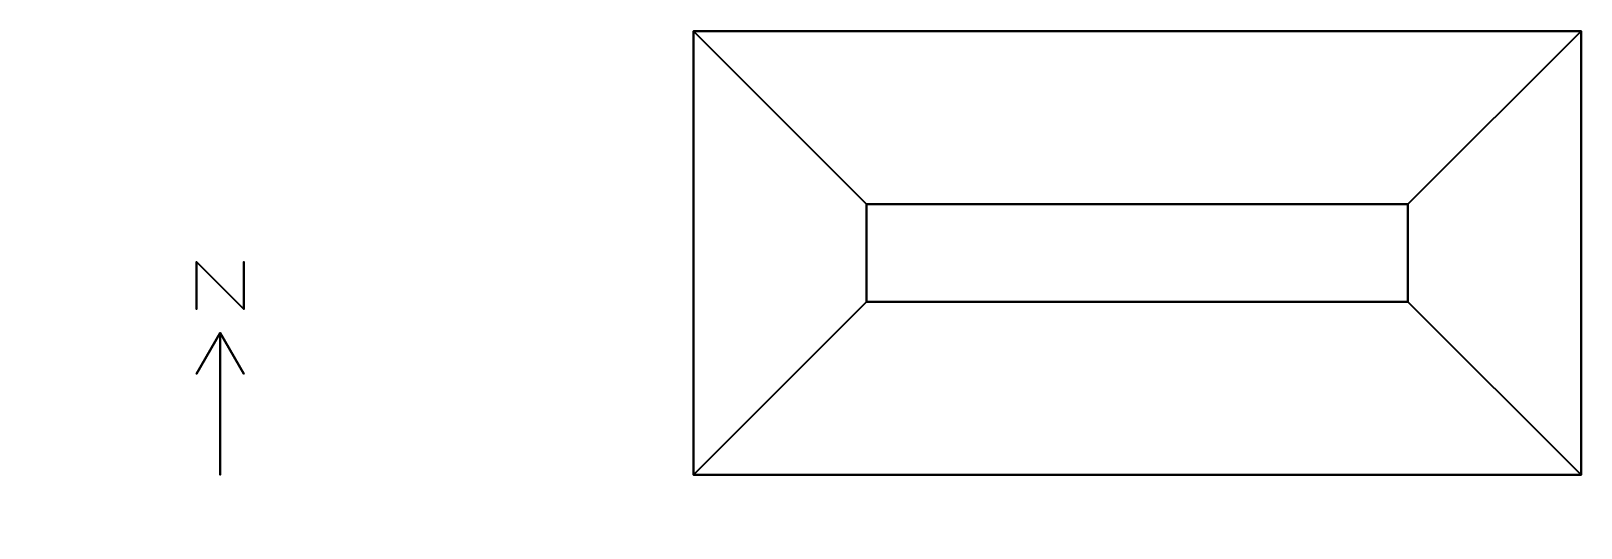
# Model space of a CAD drawing. Header units: metres. Extents: x -14 to 18.8, y -1.1 to 9.4.
import ezdxf

# ---------------------------------------------------------------- set-up
doc = ezdxf.new("R2010")
doc.units = ezdxf.units.M

msp = doc.modelspace()

# ---------------------------------------------------------------- linework, layer by layer
at = {"layer": '1', "color": 3}
for points in [[(-10.5, 4.5, 0.1), (-10.5, 4.5), (-10.5, 3.5), (-10.5, 3.5, 0.1)], [(-10.5, 4.5, 0.1), (-10.5, 4.5), (-9.5, 3.5), (-9.5, 3.5, 0.1)], [(-9.5, 4.5, 0.1), (-9.5, 4.5), (-9.5, 3.5), (-9.5, 3.5, 0.1)], [(-10, 3, 0.1), (-10, 3), (-10.5, 2.134), (-10.5, 2.134, 0.1)], [(-10, 3, 0.1), (-10, 3), (-10, 0), (-10, 0, 0.1)], [(-10, 3, 0.1), (-10, 3), (-9.5, 2.134), (-9.5, 2.134, 0.1)]]:
    msp.add_3dface(points, dxfattribs=at)
at = {"layer": 'ZN_1_FLR_1_SEC_1', "color": 43}
for points in [[(3.656, 3.656, 3.8), (3.656, 3.656), (0, 0), (0, 0, 3.8)], [(15.095, 3.656, 3.8), (15.095, 3.656), (3.656, 3.656), (3.656, 3.656, 3.8)], [(18.751, 0, 3.8), (18.751, 0), (15.095, 3.656), (15.095, 3.656, 3.8)], [(0, 0, 3.8), (0, 0), (18.751, 0), (18.751, 0, 3.8)]]:
    msp.add_3dface(points, dxfattribs=at)
at = {"layer": 'ZN_1_FLR_1_SEC_1', "color": 8}
msp.add_3dface([(3.656, 3.656), (15.095, 3.656), (18.751, 0), (0, 0)], dxfattribs=at)
at = {"layer": 'ZN_1_FLR_1_SEC_1', "color": 15}
msp.add_3dface([(0, 0, 3.8), (18.751, 0, 3.8), (15.095, 3.656, 3.8), (3.656, 3.656, 3.8)], dxfattribs=at)
at = {"layer": 'ZN_1_FLR_1_SEC_1', "color": 143}
msp.add_3dface([(0.05, 0, 2.6281), (0.05, 0, 1.1), (18.701, 0, 1.1), (18.701, 0, 2.6281)], dxfattribs=at)
at = {"layer": 'ZN_1_FLR_1_SEC_2', "color": 43}
for points in [[(18.751, 9.3755, 3.8), (18.751, 9.3755), (15.095, 5.7195), (15.095, 5.7195, 3.8)], [(18.751, 0, 3.8), (18.751, 0), (18.751, 9.3755), (18.751, 9.3755, 3.8)], [(15.095, 5.7195, 3.8), (15.095, 5.7195), (15.095, 3.656), (15.095, 3.656, 3.8)], [(15.095, 3.656, 3.8), (15.095, 3.656), (18.751, 0), (18.751, 0, 3.8)]]:
    msp.add_3dface(points, dxfattribs=at)
at = {"layer": 'ZN_1_FLR_1_SEC_2', "color": 8}
msp.add_3dface([(15.095, 3.656), (15.095, 5.7195), (18.751, 9.3755), (18.751, 0)], dxfattribs=at)
at = {"layer": 'ZN_1_FLR_1_SEC_2', "color": 15}
msp.add_3dface([(18.751, 0, 3.8), (18.751, 9.3755, 3.8), (15.095, 5.7195, 3.8), (15.095, 3.656, 3.8)], dxfattribs=at)
at = {"layer": 'ZN_1_FLR_1_SEC_2', "color": 143}
msp.add_3dface([(18.751, 0.05, 2.6364), (18.751, 0.05, 1.1), (18.751, 9.3255, 1.1), (18.751, 9.3255, 2.6364)], dxfattribs=at)
at = {"layer": 'ZN_1_FLR_1_SEC_3', "color": 43}
for points in [[(18.751, 9.3755, 3.8), (18.751, 9.3755), (0, 9.3755), (0, 9.3755, 3.8)], [(0, 9.3755, 3.8), (0, 9.3755), (3.656, 5.7195), (3.656, 5.7195, 3.8)], [(15.095, 5.7195, 3.8), (15.095, 5.7195), (18.751, 9.3755), (18.751, 9.3755, 3.8)], [(3.656, 5.7195, 3.8), (3.656, 5.7195), (15.095, 5.7195), (15.095, 5.7195, 3.8)]]:
    msp.add_3dface(points, dxfattribs=at)
at = {"layer": 'ZN_1_FLR_1_SEC_3', "color": 8}
msp.add_3dface([(0, 9.3755), (18.751, 9.3755), (15.095, 5.7195), (3.656, 5.7195)], dxfattribs=at)
at = {"layer": 'ZN_1_FLR_1_SEC_3', "color": 15}
msp.add_3dface([(3.656, 5.7195, 3.8), (15.095, 5.7195, 3.8), (18.751, 9.3755, 3.8), (0, 9.3755, 3.8)], dxfattribs=at)
at = {"layer": 'ZN_1_FLR_1_SEC_3', "color": 143}
msp.add_3dface([(18.701, 9.3755, 2.6281), (18.701, 9.3755, 1.1), (0.05, 9.3755, 1.1), (0.05, 9.3755, 2.6281)], dxfattribs=at)
at = {"layer": 'ZN_1_FLR_1_SEC_4', "color": 43}
for points in [[(3.656, 5.7195, 3.8), (3.656, 5.7195), (0, 9.3755), (0, 9.3755, 3.8)], [(0, 9.3755, 3.8), (0, 9.3755), (0, 0), (0, 0, 3.8)], [(3.656, 3.656, 3.8), (3.656, 3.656), (3.656, 5.7195), (3.656, 5.7195, 3.8)], [(0, 0, 3.8), (0, 0), (3.656, 3.656), (3.656, 3.656, 3.8)]]:
    msp.add_3dface(points, dxfattribs=at)
at = {"layer": 'ZN_1_FLR_1_SEC_4', "color": 8}
msp.add_3dface([(0, 9.3755), (3.656, 5.7195), (3.656, 3.656), (0, 0)], dxfattribs=at)
at = {"layer": 'ZN_1_FLR_1_SEC_4', "color": 15}
msp.add_3dface([(0, 0, 3.8), (3.656, 3.656, 3.8), (3.656, 5.7195, 3.8), (0, 9.3755, 3.8)], dxfattribs=at)
at = {"layer": 'ZN_1_FLR_1_SEC_4', "color": 143}
msp.add_3dface([(0, 9.3255, 2.6364), (0, 9.3255, 1.1), (0, 0.05, 1.1), (0, 0.05, 2.6364)], dxfattribs=at)
at = {"layer": 'ZN_1_FLR_1_SEC_5', "color": 43}
for points in [[(15.095, 5.7195, 3.8), (15.095, 5.7195), (3.656, 5.7195), (3.656, 5.7195, 3.8)], [(3.656, 5.7195, 3.8), (3.656, 5.7195), (3.656, 3.656), (3.656, 3.656, 3.8)], [(15.095, 3.656, 3.8), (15.095, 3.656), (15.095, 5.7195), (15.095, 5.7195, 3.8)], [(3.656, 3.656, 3.8), (3.656, 3.656), (15.095, 3.656), (15.095, 3.656, 3.8)]]:
    msp.add_3dface(points, dxfattribs=at)
at = {"layer": 'ZN_1_FLR_1_SEC_5', "color": 8}
msp.add_3dface([(3.656, 5.7195), (15.095, 5.7195), (15.095, 3.656), (3.656, 3.656)], dxfattribs=at)
at = {"layer": 'ZN_1_FLR_1_SEC_5', "color": 15}
msp.add_3dface([(3.656, 3.656, 3.8), (15.095, 3.656, 3.8), (15.095, 5.7195, 3.8), (3.656, 5.7195, 3.8)], dxfattribs=at)
at = {"layer": 'ZN_1_FLR_2_SEC_1', "color": 43}
for points in [[(3.656, 3.656, 11.4), (3.656, 3.656, 7.6), (0, 0, 7.6), (0, 0, 11.4)], [(15.095, 3.656, 11.4), (15.095, 3.656, 7.6), (3.656, 3.656, 7.6), (3.656, 3.656, 11.4)], [(18.751, 0, 11.4), (18.751, 0, 7.6), (15.095, 3.656, 7.6), (15.095, 3.656, 11.4)], [(0, 0, 11.4), (0, 0, 7.6), (18.751, 0, 7.6), (18.751, 0, 11.4)]]:
    msp.add_3dface(points, dxfattribs=at)
at = {"layer": 'ZN_1_FLR_2_SEC_1', "color": 8}
msp.add_3dface([(3.656, 3.656, 7.6), (15.095, 3.656, 7.6), (18.751, 0, 7.6), (0, 0, 7.6)], dxfattribs=at)
at = {"layer": 'ZN_1_FLR_2_SEC_1', "color": 15}
msp.add_3dface([(0, 0, 11.4), (18.751, 0, 11.4), (15.095, 3.656, 11.4), (3.656, 3.656, 11.4)], dxfattribs=at)
at = {"layer": 'ZN_1_FLR_2_SEC_1', "color": 143}
msp.add_3dface([(0.05, 0, 10.2281), (0.05, 0, 8.7), (18.701, 0, 8.7), (18.701, 0, 10.2281)], dxfattribs=at)
at = {"layer": 'ZN_1_FLR_2_SEC_2', "color": 43}
for points in [[(18.751, 9.3755, 11.4), (18.751, 9.3755, 7.6), (15.095, 5.7195, 7.6), (15.095, 5.7195, 11.4)], [(18.751, 0, 11.4), (18.751, 0, 7.6), (18.751, 9.3755, 7.6), (18.751, 9.3755, 11.4)], [(15.095, 5.7195, 11.4), (15.095, 5.7195, 7.6), (15.095, 3.656, 7.6), (15.095, 3.656, 11.4)], [(15.095, 3.656, 11.4), (15.095, 3.656, 7.6), (18.751, 0, 7.6), (18.751, 0, 11.4)]]:
    msp.add_3dface(points, dxfattribs=at)
at = {"layer": 'ZN_1_FLR_2_SEC_2', "color": 8}
msp.add_3dface([(15.095, 3.656, 7.6), (15.095, 5.7195, 7.6), (18.751, 9.3755, 7.6), (18.751, 0, 7.6)], dxfattribs=at)
at = {"layer": 'ZN_1_FLR_2_SEC_2', "color": 15}
msp.add_3dface([(18.751, 0, 11.4), (18.751, 9.3755, 11.4), (15.095, 5.7195, 11.4), (15.095, 3.656, 11.4)], dxfattribs=at)
at = {"layer": 'ZN_1_FLR_2_SEC_2', "color": 143}
msp.add_3dface([(18.751, 0.05, 10.2364), (18.751, 0.05, 8.7), (18.751, 9.3255, 8.7), (18.751, 9.3255, 10.2364)], dxfattribs=at)
at = {"layer": 'ZN_1_FLR_2_SEC_3', "color": 43}
for points in [[(18.751, 9.3755, 11.4), (18.751, 9.3755, 7.6), (0, 9.3755, 7.6), (0, 9.3755, 11.4)], [(0, 9.3755, 11.4), (0, 9.3755, 7.6), (3.656, 5.7195, 7.6), (3.656, 5.7195, 11.4)], [(15.095, 5.7195, 11.4), (15.095, 5.7195, 7.6), (18.751, 9.3755, 7.6), (18.751, 9.3755, 11.4)], [(3.656, 5.7195, 11.4), (3.656, 5.7195, 7.6), (15.095, 5.7195, 7.6), (15.095, 5.7195, 11.4)]]:
    msp.add_3dface(points, dxfattribs=at)
at = {"layer": 'ZN_1_FLR_2_SEC_3', "color": 8}
msp.add_3dface([(0, 9.3755, 7.6), (18.751, 9.3755, 7.6), (15.095, 5.7195, 7.6), (3.656, 5.7195, 7.6)], dxfattribs=at)
at = {"layer": 'ZN_1_FLR_2_SEC_3', "color": 15}
msp.add_3dface([(3.656, 5.7195, 11.4), (15.095, 5.7195, 11.4), (18.751, 9.3755, 11.4), (0, 9.3755, 11.4)], dxfattribs=at)
at = {"layer": 'ZN_1_FLR_2_SEC_3', "color": 143}
msp.add_3dface([(18.701, 9.3755, 10.2281), (18.701, 9.3755, 8.7), (0.05, 9.3755, 8.7), (0.05, 9.3755, 10.2281)], dxfattribs=at)
at = {"layer": 'ZN_1_FLR_2_SEC_4', "color": 43}
for points in [[(3.656, 5.7195, 11.4), (3.656, 5.7195, 7.6), (0, 9.3755, 7.6), (0, 9.3755, 11.4)], [(0, 9.3755, 11.4), (0, 9.3755, 7.6), (0, 0, 7.6), (0, 0, 11.4)], [(3.656, 3.656, 11.4), (3.656, 3.656, 7.6), (3.656, 5.7195, 7.6), (3.656, 5.7195, 11.4)], [(0, 0, 11.4), (0, 0, 7.6), (3.656, 3.656, 7.6), (3.656, 3.656, 11.4)]]:
    msp.add_3dface(points, dxfattribs=at)
at = {"layer": 'ZN_1_FLR_2_SEC_4', "color": 8}
msp.add_3dface([(0, 9.3755, 7.6), (3.656, 5.7195, 7.6), (3.656, 3.656, 7.6), (0, 0, 7.6)], dxfattribs=at)
at = {"layer": 'ZN_1_FLR_2_SEC_4', "color": 15}
msp.add_3dface([(0, 0, 11.4), (3.656, 3.656, 11.4), (3.656, 5.7195, 11.4), (0, 9.3755, 11.4)], dxfattribs=at)
at = {"layer": 'ZN_1_FLR_2_SEC_4', "color": 143}
msp.add_3dface([(0, 9.3255, 10.2364), (0, 9.3255, 8.7), (0, 0.05, 8.7), (0, 0.05, 10.2364)], dxfattribs=at)
at = {"layer": 'ZN_1_FLR_2_SEC_5', "color": 43}
for points in [[(15.095, 5.7195, 11.4), (15.095, 5.7195, 7.6), (3.656, 5.7195, 7.6), (3.656, 5.7195, 11.4)], [(3.656, 5.7195, 11.4), (3.656, 5.7195, 7.6), (3.656, 3.656, 7.6), (3.656, 3.656, 11.4)], [(15.095, 3.656, 11.4), (15.095, 3.656, 7.6), (15.095, 5.7195, 7.6), (15.095, 5.7195, 11.4)], [(3.656, 3.656, 11.4), (3.656, 3.656, 7.6), (15.095, 3.656, 7.6), (15.095, 3.656, 11.4)]]:
    msp.add_3dface(points, dxfattribs=at)
at = {"layer": 'ZN_1_FLR_2_SEC_5', "color": 8}
msp.add_3dface([(3.656, 5.7195, 7.6), (15.095, 5.7195, 7.6), (15.095, 3.656, 7.6), (3.656, 3.656, 7.6)], dxfattribs=at)
at = {"layer": 'ZN_1_FLR_2_SEC_5', "color": 15}
msp.add_3dface([(3.656, 3.656, 11.4), (15.095, 3.656, 11.4), (15.095, 5.7195, 11.4), (3.656, 5.7195, 11.4)], dxfattribs=at)
at = {"layer": 'ZN_1_FLR_3_SEC_1', "color": 43}
for points in [[(3.656, 3.656, 19), (3.656, 3.656, 15.2), (0, 0, 15.2), (0, 0, 19)], [(15.095, 3.656, 19), (15.095, 3.656, 15.2), (3.656, 3.656, 15.2), (3.656, 3.656, 19)], [(18.751, 0, 19), (18.751, 0, 15.2), (15.095, 3.656, 15.2), (15.095, 3.656, 19)], [(0, 0, 19), (0, 0, 15.2), (18.751, 0, 15.2), (18.751, 0, 19)]]:
    msp.add_3dface(points, dxfattribs=at)
at = {"layer": 'ZN_1_FLR_3_SEC_1', "color": 8}
msp.add_3dface([(3.656, 3.656, 15.2), (15.095, 3.656, 15.2), (18.751, 0, 15.2), (0, 0, 15.2)], dxfattribs=at)
at = {"layer": 'ZN_1_FLR_3_SEC_1', "color": 15}
msp.add_3dface([(0, 0, 19), (18.751, 0, 19), (15.095, 3.656, 19), (3.656, 3.656, 19)], dxfattribs=at)
at = {"layer": 'ZN_1_FLR_3_SEC_1', "color": 143}
msp.add_3dface([(0.05, 0, 17.8281), (0.05, 0, 16.3), (18.701, 0, 16.3), (18.701, 0, 17.8281)], dxfattribs=at)
at = {"layer": 'ZN_1_FLR_3_SEC_2', "color": 43}
for points in [[(18.751, 9.3755, 19), (18.751, 9.3755, 15.2), (15.095, 5.7195, 15.2), (15.095, 5.7195, 19)], [(18.751, 0, 19), (18.751, 0, 15.2), (18.751, 9.3755, 15.2), (18.751, 9.3755, 19)], [(15.095, 5.7195, 19), (15.095, 5.7195, 15.2), (15.095, 3.656, 15.2), (15.095, 3.656, 19)], [(15.095, 3.656, 19), (15.095, 3.656, 15.2), (18.751, 0, 15.2), (18.751, 0, 19)]]:
    msp.add_3dface(points, dxfattribs=at)
at = {"layer": 'ZN_1_FLR_3_SEC_2', "color": 8}
msp.add_3dface([(15.095, 3.656, 15.2), (15.095, 5.7195, 15.2), (18.751, 9.3755, 15.2), (18.751, 0, 15.2)], dxfattribs=at)
at = {"layer": 'ZN_1_FLR_3_SEC_2', "color": 15}
msp.add_3dface([(18.751, 0, 19), (18.751, 9.3755, 19), (15.095, 5.7195, 19), (15.095, 3.656, 19)], dxfattribs=at)
at = {"layer": 'ZN_1_FLR_3_SEC_2', "color": 143}
msp.add_3dface([(18.751, 0.05, 17.8364), (18.751, 0.05, 16.3), (18.751, 9.3255, 16.3), (18.751, 9.3255, 17.8364)], dxfattribs=at)
at = {"layer": 'ZN_1_FLR_3_SEC_3', "color": 43}
for points in [[(18.751, 9.3755, 19), (18.751, 9.3755, 15.2), (0, 9.3755, 15.2), (0, 9.3755, 19)], [(0, 9.3755, 19), (0, 9.3755, 15.2), (3.656, 5.7195, 15.2), (3.656, 5.7195, 19)], [(15.095, 5.7195, 19), (15.095, 5.7195, 15.2), (18.751, 9.3755, 15.2), (18.751, 9.3755, 19)], [(3.656, 5.7195, 19), (3.656, 5.7195, 15.2), (15.095, 5.7195, 15.2), (15.095, 5.7195, 19)]]:
    msp.add_3dface(points, dxfattribs=at)
at = {"layer": 'ZN_1_FLR_3_SEC_3', "color": 8}
msp.add_3dface([(0, 9.3755, 15.2), (18.751, 9.3755, 15.2), (15.095, 5.7195, 15.2), (3.656, 5.7195, 15.2)], dxfattribs=at)
at = {"layer": 'ZN_1_FLR_3_SEC_3', "color": 15}
msp.add_3dface([(3.656, 5.7195, 19), (15.095, 5.7195, 19), (18.751, 9.3755, 19), (0, 9.3755, 19)], dxfattribs=at)
at = {"layer": 'ZN_1_FLR_3_SEC_3', "color": 143}
msp.add_3dface([(18.701, 9.3755, 17.8281), (18.701, 9.3755, 16.3), (0.05, 9.3755, 16.3), (0.05, 9.3755, 17.8281)], dxfattribs=at)
at = {"layer": 'ZN_1_FLR_3_SEC_4', "color": 43}
for points in [[(3.656, 5.7195, 19), (3.656, 5.7195, 15.2), (0, 9.3755, 15.2), (0, 9.3755, 19)], [(0, 9.3755, 19), (0, 9.3755, 15.2), (0, 0, 15.2), (0, 0, 19)], [(3.656, 3.656, 19), (3.656, 3.656, 15.2), (3.656, 5.7195, 15.2), (3.656, 5.7195, 19)], [(0, 0, 19), (0, 0, 15.2), (3.656, 3.656, 15.2), (3.656, 3.656, 19)]]:
    msp.add_3dface(points, dxfattribs=at)
at = {"layer": 'ZN_1_FLR_3_SEC_4', "color": 8}
msp.add_3dface([(0, 9.3755, 15.2), (3.656, 5.7195, 15.2), (3.656, 3.656, 15.2), (0, 0, 15.2)], dxfattribs=at)
at = {"layer": 'ZN_1_FLR_3_SEC_4', "color": 15}
msp.add_3dface([(0, 0, 19), (3.656, 3.656, 19), (3.656, 5.7195, 19), (0, 9.3755, 19)], dxfattribs=at)
at = {"layer": 'ZN_1_FLR_3_SEC_4', "color": 143}
msp.add_3dface([(0, 9.3255, 17.8364), (0, 9.3255, 16.3), (0, 0.05, 16.3), (0, 0.05, 17.8364)], dxfattribs=at)
at = {"layer": 'ZN_1_FLR_3_SEC_5', "color": 43}
for points in [[(15.095, 5.7195, 19), (15.095, 5.7195, 15.2), (3.656, 5.7195, 15.2), (3.656, 5.7195, 19)], [(3.656, 5.7195, 19), (3.656, 5.7195, 15.2), (3.656, 3.656, 15.2), (3.656, 3.656, 19)], [(15.095, 3.656, 19), (15.095, 3.656, 15.2), (15.095, 5.7195, 15.2), (15.095, 5.7195, 19)], [(3.656, 3.656, 19), (3.656, 3.656, 15.2), (15.095, 3.656, 15.2), (15.095, 3.656, 19)]]:
    msp.add_3dface(points, dxfattribs=at)
at = {"layer": 'ZN_1_FLR_3_SEC_5', "color": 8}
msp.add_3dface([(3.656, 5.7195, 15.2), (15.095, 5.7195, 15.2), (15.095, 3.656, 15.2), (3.656, 3.656, 15.2)], dxfattribs=at)
at = {"layer": 'ZN_1_FLR_3_SEC_5', "color": 15}
msp.add_3dface([(3.656, 3.656, 19), (15.095, 3.656, 19), (15.095, 5.7195, 19), (3.656, 5.7195, 19)], dxfattribs=at)

doc.saveas('drawing.dxf')
